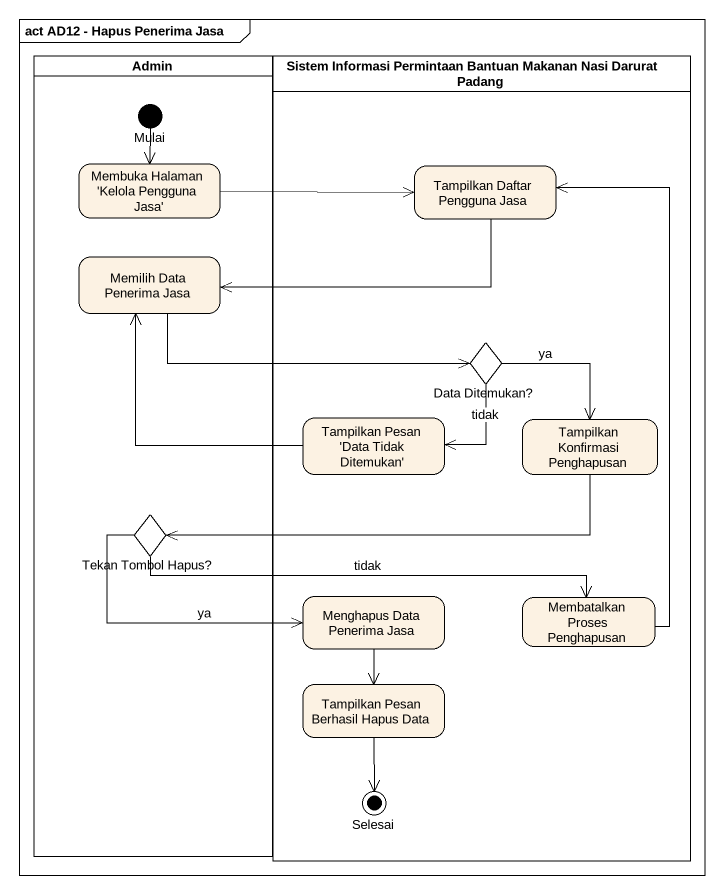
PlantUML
@startuml
mainframe act AD12 - Hapus Penerima Jasa
hide empty description
state Admin <<partition>> {
  state Mulai <<start>>
  state "Membuka Halaman 'Kelola Pengguna Jasa'" as Membuka_Halaman_Kelola
  state "Memilih Data Penerima Jasa" as Memilih_Data_Penerima_Jasa
  state "Tekan Tombol Hapus?" as Tekan_Tombol_Hapus <<choice>>
}
state "Sistem Informasi Permintaan Bantuan Makanan Nasi Darurat Padang" as Sistem_Informasi_Permintaan <<partition>> {
  state "Tampilkan Daftar Pengguna Jasa" as Tampilkan_Daftar_Pengguna
  state "Data Ditemukan?" as Data_Ditemukan <<choice>>
  state "Tampilkan Pesan 'Data Tidak Ditemukan'" as Tampilkan_Pesan_Data_Tidak
  state "Tampilkan Konfirmasi Penghapusan" as Tampilkan_Konfirmasi
  state "Menghapus Data Penerima Jasa" as Menghapus_Data_Penerima_Jasa
  state "Membatalkan Proses Penghapusan" as Membatalkan_Proses
  state "Tampilkan Pesan Berhasil Hapus Data" as Tampilkan_Pesan_Berhasil
  state Selesai <<end>>
}
Mulai --> Membuka_Halaman_Kelola
Membuka_Halaman_Kelola -right-> Tampilkan_Daftar_Pengguna
Tampilkan_Daftar_Pengguna -left-> Memilih_Data_Penerima_Jasa
Memilih_Data_Penerima_Jasa -right-> Data_Ditemukan
Data_Ditemukan --> Tampilkan_Pesan_Data_Tidak : tidak
Data_Ditemukan --> Tampilkan_Konfirmasi : ya
Tampilkan_Pesan_Data_Tidak -up-> Memilih_Data_Penerima_Jasa
Tampilkan_Konfirmasi -left-> Tekan_Tombol_Hapus
Tekan_Tombol_Hapus -right-> Menghapus_Data_Penerima_Jasa : ya
Tekan_Tombol_Hapus -right-> Membatalkan_Proses : tidak
Menghapus_Data_Penerima_Jasa --> Tampilkan_Pesan_Berhasil
Membatalkan_Proses -up-> Tampilkan_Daftar_Pengguna
Tampilkan_Pesan_Berhasil --> Selesai
@enduml
